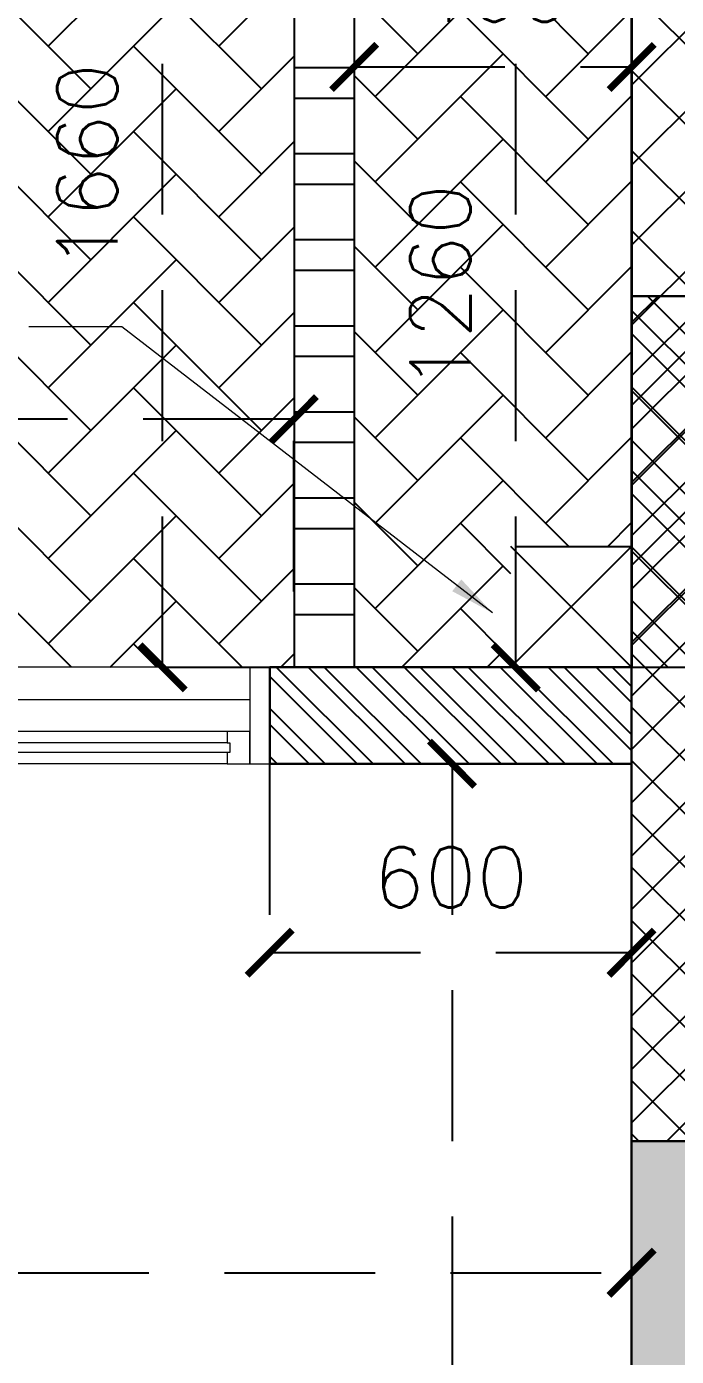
# Model space of a CAD drawing. Header units: millimetres. Extents: x 1180970 to 1231451, y -5737889 to -5695638.
# Drawn here: x 1224909 to 1225986, y -5711055 to -5708852 of the extents above; entities that cross this region are included whole.
import ezdxf

# ---------------------------------------------------------------- set-up
doc = ezdxf.new("R2010")
doc.units = ezdxf.units.MM
doc.header["$LTSCALE"] = 1000
doc.header["$MEASUREMENT"] = 0
for name, pattern in [('3BHK-A$1$AUDIT_D_120904163729-0', [0]), ('AUDIT_D_120904163729-0', [0]), ('T8(T9 IS SIMILAR) - GROUND FLOOR - DIMENSION & TEXTING$0$HIDDEN', [0.375, 0.25, -0.125]), ('T8(T9 IS SIMILAR) - GROUND FLOOR ELEVATION$0$AUDIT_D_120904163729-0', [0])]:
    doc.linetypes.add(name, pattern=pattern)
doc.layers.get('0').update_dxf_attribs({"linetype": 'AUDIT_D_120904163729-0'})
for name, color, linetype in [('3BHK-A$1$$1$CUT-OUT', 49, 'Continuous'), ('3BHK-A$1$A-DECK SUNK 125', 8, 'Continuous'), ('3BHK-A$1$A-Elev Feature-Chajja', 13, 'Continuous'), ('3BHK-A$1$A-HATCH -160', 251, '3BHK-A$1$AUDIT_D_120904163729-0'), ('3BHK-A$1$CUT-OUT', 49, 'Continuous'), ('T8(T9 IS SIMILAR) - GROUND FLOOR - DIMENSION & TEXTING$0$A-DIMENSIONS', 2, 'T8(T9 IS SIMILAR) - GROUND FLOOR - DIMENSION & TEXTING$0$HIDDEN'), ('T8(T9 IS SIMILAR) - GROUND FLOOR ELEVATION$0$A-WALL HATCH', 252, 'T8(T9 IS SIMILAR) - GROUND FLOOR ELEVATION$0$AUDIT_D_120904163729-0'), ('T8(T9 IS SIMILAR) - GROUND FLOOR ELEVATION$0$A-WALL-FEATURES', 6, 'T8(T9 IS SIMILAR) - GROUND FLOOR ELEVATION$0$AUDIT_D_120904163729-0')]:
    doc.layers.add(name, color=color, linetype=linetype)
for name, color, linetype, lineweight in [('3BHK-A$1$Window', 4, 'Continuous', 20), ('3BHK-A$2$A-WALL- 160', 6, 'Continuous', 30), ('T8(T9 IS SIMILAR) - GROUND FLOOR - DIMENSION & TEXTING$0$R0-18-10-2014-T1-1st Podium Floor Plan$0$Text', 2, 'Continuous', 0), ('T8(T9 IS SIMILAR) - GROUND FLOOR$0$D&W', 8, 'Continuous', 25)]:
    doc.layers.add(name, color=color, linetype=linetype, lineweight=lineweight)
doc.styles.add('T8(T9 IS SIMILAR) - GROUND FLOOR - DIMENSION & TEXTING$0$Romans 1', font='romans.shx', dxfattribs={"height": 100})
doc.styles.add('T8(T9 IS SIMILAR) - GROUND FLOOR - DIMENSION & TEXTING$0$Tahoma', font='tahoma.ttf')
doc.dimstyles.new('T8(T9 IS SIMILAR) - GROUND FLOOR - DIMENSION & TEXTING$0$ALPINE S', dxfattribs={"dimscale": 0, "dimtxt": 100, "dimasz": 75, "dimexe": 0, "dimexo": 0, "dimgap": 75, "dimtad": 1, "dimdec": 0, "dimzin": 0, "dimdsep": 46, "dimtxsty": 'T8(T9 IS SIMILAR) - GROUND FLOOR - DIMENSION & TEXTING$0$Romans 1', "dimblk": 'T8(T9 IS SIMILAR) - GROUND FLOOR - DIMENSION & TEXTING$0$_ArchTick', "dimcen": 0.09, "dimclrd": 256, "dimclre": 256, "dimclrt": 7, "dimadec": 0, "dimazin": 0, "dimtfac": 1, "dimtdec": 0, "dimtofl": 0, "dimtmove": 1, "dimatfit": 0, "dimldrblk": 'T8(T9 IS SIMILAR) - GROUND FLOOR - DIMENSION & TEXTING$0$_Open90', "dimfxl": 1, "dimtolj": 1, "dimtzin": 0, "dimarcsym": 0})
doc.dimstyles.new('T8(T9 IS SIMILAR) - GROUND FLOOR - DIMENSION & TEXTING$0$SAMATA STD', dxfattribs={"dimtxt": 100, "dimasz": 50, "dimexe": 50, "dimexo": 50, "dimgap": 10, "dimtad": 0, "dimdec": 0, "dimrnd": 5, "dimzin": 0, "dimdsep": 46, "dimtxsty": 'T8(T9 IS SIMILAR) - GROUND FLOOR - DIMENSION & TEXTING$0$Tahoma', "dimblk": 'T8(T9 IS SIMILAR) - GROUND FLOOR - DIMENSION & TEXTING$0$_Origin2', "dimcen": -50, "dimdle": 50, "dimclrd": 7, "dimclre": 7, "dimclrt": 7, "dimadec": 0, "dimazin": 0, "dimtfac": 1, "dimtdec": 0, "dimtmove": 1, "dimatfit": 3, "dimfxl": 150, "dimtfill": 1, "dimtolj": 1, "dimtzin": 0, "dimlwd": -1, "dimlwe": -1, "dimarcsym": 0})

# ---------------------------------------------------------------- blocks, each defined once
blk = doc.blocks.new('3BHK-A$1$2400')
at = {"layer": '3BHK-A$1$Window', "color": 1, "lineweight": 13}
for p, q in [((1151176.486151809, -5692111.929242792), (1148842.486151809, -5692111.929242792)), ((1149607.486151809, -5692111.929242792), (1148879.986151809, -5692111.929242792)), ((1149607.486151809, -5692165.255909459), (1148879.986151809, -5692165.255909459)), ((1150373.736151809, -5692165.255909459), (1149644.986151809, -5692165.255909459)), ((1150411.236151809, -5692165.255909459), (1151176.486151809, -5692165.25590946)), ((1149607.486151809, -5692218.582576125), (1148842.486151809, -5692218.582576125)), ((1150373.736151809, -5692218.582576125), (1149644.986151809, -5692218.582576125)), ((1151138.986151809, -5692218.582576125), (1150411.236151809, -5692218.582576125)), ((1150373.736151809, -5692271.929242792), (1148842.486151809, -5692271.929242792)), ((1151138.986151809, -5692271.929242792), (1150411.236151809, -5692271.929242792))]:
    blk.add_line(p, q, dxfattribs=at)
at = {"layer": '3BHK-A$1$Window', "color": 5, "lineweight": 13}
for p, q in [((1149607.486151809, -5692142.172576125), (1148879.986151809, -5692142.172576125)), ((1149607.486151809, -5692146.672576125), (1148879.986151809, -5692146.672576125)), ((1150373.736151809, -5692183.839242793), (1149644.986151809, -5692183.839242793)), ((1150373.736151809, -5692199.999242793), (1149644.986151809, -5692199.999242793)), ((1151138.986151809, -5692237.165909459), (1150411.236151809, -5692237.165909459)), ((1151138.986151809, -5692253.345909458), (1150411.236151809, -5692253.345909458))]:
    blk.add_line(p, q, dxfattribs=at)
at = {"layer": '3BHK-A$1$Window', "color": 4, "lineweight": 13}
for points in [[(1148842.486151809, -5692111.929242792), (1148809.486151809, -5692111.929242792), (1148809.486151809, -5692271.929242792), (1148842.486151809, -5692271.929242792)], [(1148879.986151809, -5692146.672576125), (1148879.986151809, -5692165.255909459), (1148842.486151809, -5692165.255909459), (1148842.486151809, -5692111.929242792), (1148879.986151809, -5692111.929242792), (1148879.986151809, -5692142.172576125), (1148875.486151809, -5692142.172576125), (1148875.486151809, -5692146.672576125)], [(1149607.486151809, -5692146.672576125), (1149607.486151809, -5692165.255909459), (1149644.986151809, -5692165.255909459), (1149644.986151809, -5692111.929242792), (1149607.486151809, -5692111.929242792), (1149607.486151809, -5692142.172576125), (1149611.986151809, -5692142.172576125), (1149611.986151809, -5692146.672576125)], [(1151209.486151809, -5692111.929242792), (1151176.486151809, -5692111.929242792), (1151176.486151809, -5692271.929242792), (1151209.486151809, -5692271.929242792)], [(1149644.986151809, -5692199.999242793), (1149644.986151809, -5692218.582576125), (1149607.486151809, -5692218.582576125), (1149607.486151809, -5692165.255909459), (1149644.986151809, -5692165.255909459), (1149644.986151809, -5692183.839242793), (1149640.486151809, -5692183.839242793), (1149640.486151809, -5692199.999242793)], [(1150373.736151809, -5692199.999242793), (1150373.736151809, -5692218.582576125), (1150411.236151809, -5692218.582576125), (1150411.236151809, -5692165.255909459), (1150373.736151809, -5692165.255909459), (1150373.736151809, -5692183.839242793), (1150378.236151809, -5692183.839242793), (1150378.236151809, -5692199.999242793)], [(1150411.236151809, -5692253.345909458), (1150411.236151809, -5692271.929242792), (1150373.736151809, -5692271.929242792), (1150373.736151809, -5692218.582576125), (1150411.236151809, -5692218.582576125), (1150411.236151809, -5692237.165909459), (1150406.736151809, -5692237.165909459), (1150406.736151809, -5692253.345909458)], [(1151138.986151809, -5692253.345909458), (1151138.986151809, -5692271.929242792), (1151176.486151809, -5692271.929242792), (1151176.486151809, -5692218.582576125), (1151138.986151809, -5692218.582576125), (1151138.986151809, -5692237.165909459), (1151143.486151809, -5692237.165909459), (1151143.486151809, -5692253.345909458)]]:
    blk.add_lwpolyline(points, close=True, dxfattribs=at)
blk = doc.blocks.new('3BHK-A')
at = {"layer": '3BHK-A$1$A-DECK SUNK 125'}
h = blk.add_hatch(dxfattribs=at)
h.set_pattern_fill('AR-HBONE', color=256, scale=25)
h.set_pattern_definition([(45, (25997.86304362305, -10382.14185067545), (1.11e-14, 141.4213562373095), [300, -99.99999999999999]), (135, (26068.57372174784, -10311.43117255065), (1.11e-14, 141.4213562373095), [299.9999999999992, -99.99999999999979])])
h.paths.add_polyline_path([(1187192.369333661, -5708413.662032905), (1189472.369333676, -5708413.567358136), (1189472.369333676, -5708713.97092125), (1190032.369333676, -5708713.96594174), (1190032.369333676, -5709913.475095041), (1187192.336097637, -5709913.538308573)])
h = blk.add_hatch(dxfattribs=at)
h.set_pattern_fill('AR-HBONE', color=256, scale=25)
h.set_pattern_definition([(45, (1.3038516e-08, 0), (1.11e-14, 141.4213562373095), [300, -99.99999999999999]), (135, (70.71067813783884, 70.71067812480031), (1.11e-14, 141.4213562373095), [299.9999999999992, -99.99999999999979])])
edge = h.paths.add_edge_path(flags=17)
edge.add_arc((1186782.703050737, -5709763.662032905), 13.01244681316444, 0, 360)
h.paths.add_polyline_path([(1187092.721672092, -5709913.662032906), (1186832.739604953, -5709913.662032906), (1186832.739604953, -5709713.661895594), (1186632.721327845, -5709713.661895594), (1186632.703050737, -5708653.662032937), (1187092.703394985, -5708653.662032937)])
at = {"layer": '3BHK-A$1$A-HATCH -160', "linetype": 'ByBlock'}
h = blk.add_hatch(dxfattribs=at)
h.set_pattern_fill('ZIGZAG', color=256, scale=250)
h.set_pattern_definition([(9.199999999999998e-15, (1.3038516e-08, 0), (31.25, 31.25), [31.25, -31.25]), (90, (31.25000001303852, 0), (-31.25, 31.25), [31.25, -31.25])])
h.paths.add_polyline_path([(1185182.784720457, -5714749.522536783), (1186532.739604952, -5714749.522536783), (1186532.739604952, -5714149.53015602), (1186632.739604952, -5714149.53015602), (1186632.739604954, -5714749.522536783), (1188712.739604953, -5714749.522536782), (1188712.737810912, -5714049.530156025), (1189032.455970523, -5714049.530156025), (1189032.456343461, -5714149.529336602), (1188812.739604953, -5714149.530156019), (1188812.739604953, -5715449.514917541), (1189032.455970523, -5715449.514098127), (1189032.455970526, -5715549.514098127), (1188712.739604953, -5715549.514917541), (1188712.739604953, -5714849.522536782), (1186632.739604952, -5714849.522536783), (1186632.739604952, -5715664.52257501), (1186532.739604952, -5715664.52257501), (1186532.739604952, -5714849.522536783), (1185182.784793119, -5714849.522536782)])
h.paths.add_polyline_path([(1185182.784720457, -5713249.522536782), (1185782.739604952, -5713249.522536782), (1185782.739604952, -5713149.522536782), (1185182.784720457, -5713149.522536782)])
h.paths.add_polyline_path([(1186532.739604952, -5710699.522536782), (1186632.739604952, -5710699.522536782), (1186632.739604952, -5713249.522536782), (1186532.739604952, -5713249.522536782)])
h.paths.add_polyline_path([(1186532.739604953, -5717399.522536783), (1186632.739604952, -5717399.522536783), (1186632.739604952, -5716414.522575011), (1186532.739604953, -5716414.522575011)])
h.paths.add_polyline_path([(1194902.150947614, -5715375.036354458), (1194082.260591126, -5715375.036354458), (1194082.260591126, -5715475.036354458), (1194902.150947614, -5715475.036354458)])
h.paths.add_polyline_path([(1195782.150947614, -5715375.036354458), (1196682.238411872, -5715375.036354458), (1196682.238411872, -5715475.036354458), (1195782.150947614, -5715475.036354458)])
h.paths.add_polyline_path([(1194132.526145509, -5714149.863253382), (1196532.369635714, -5714149.863253382), (1196532.369635714, -5714049.863253382), (1194132.526145509, -5714049.863253382)])
h.paths.add_polyline_path([(1197432.369635714, -5711800.181709208), (1197532.369635713, -5711800.181709208), (1197532.369635713, -5714149.863253382), (1197432.369635714, -5714149.863253382)])
h.paths.add_polyline_path([(1198282.369635714, -5714149.863253382), (1198958.700144985, -5714149.863253387), (1198958.700144985, -5714049.864075284), (1198282.369635714, -5714049.86407528)])
h.paths.add_polyline_path([(1196871.920479781, -5720208.620572756), (1196082.231456206, -5720209.680859622), (1196082.33626486, -5720109.672830017), (1196082.234802242, -5720109.680760174), (1196182.231456206, -5720109.680761719), (1196871.920479781, -5720108.620474853)])
h.paths.add_polyline_path([(1193397.244164141, -5709939.875150396), (1193882.260591126, -5709939.579262342), (1193882.260591126, -5710040.054321714), (1193397.32087479, -5710040.054321714)])
h.paths.add_polyline_path([(1186632.700148101, -5708554.689457875), (1187192.339545021, -5708554.767533189), (1187192.339545021, -5708654.722368721), (1186632.703050737, -5708654.722368753)])
h.paths.add_polyline_path([(1194182.260592735, -5715723.976018642), (1194082.260591126, -5715723.976018642), (1194082.260591126, -5715473.976018642), (1194182.260592735, -5715473.976018642)])
h = blk.add_hatch(dxfattribs=at)
h.set_pattern_fill('ANSI37', color=256, scale=500)
h.set_pattern_definition([(45, (-0.6522651473060251, 1286.837772074155), (-44.19417382415921, 44.19417382415922), []), (135, (-0.6522651473060251, 1286.837772074155), (-44.19417382415922, -44.19417382415921), [])])
h.paths.add_polyline_path([(1186432.802615945, -5709298.647888212), (1186632.700147278, -5709298.635063596), (1186632.739604954, -5710698.462200964), (1186432.871085017, -5710698.472186114)])
h = blk.add_hatch(dxfattribs=at)
h.set_pattern_fill('ANSI32', color=256, scale=150)
h.set_pattern_definition([(45, (-0.6522651473060251, 1285.594474900514), (-39.77475644174329, 39.7747564417433), []), (45, (25.8642391031608, 1285.594474900514), (-39.77475644174329, 39.7747564417433), [])])
h.paths.add_polyline_path([(1186632.739604952, -5710074.905330078), (1187232.739784579, -5710074.905330078), (1187232.739784579, -5709914.905330078), (1186632.739604952, -5709914.905330079)])
at = {"layer": '3BHK-A$1$$1$CUT-OUT', "elevation": -0.0243255186329129}
blk.add_lwpolyline([(1187192.339545021, -5708653.662032904), (1187192.341122006, -5709913.662032906), (1187092.326876791, -5709913.646819092), (1187092.355369816, -5708653.671448087)], close=True, dxfattribs=at)
blk.add_lwpolyline([(1187092.32687729, -5709913.662032906), (1187092.355369317, -5708653.692461324)], dxfattribs=at)
at = {"layer": '3BHK-A$1$A-Elev Feature-Chajja', "color": 4, "elevation": -0.0243255186329129}
for points in [[(1187192.341680172, -5708970.662884828), (1187092.341680172, -5708970.662884828), (1187092.338654758, -5708920.663854981), (1187192.338654758, -5708920.663854981)], [(1187192.341680172, -5709113.23464855), (1187092.341680172, -5709113.23464855), (1187092.338654758, -5709063.235618704), (1187192.338654758, -5709063.235618704)], [(1187192.341680172, -5709255.806412272), (1187092.341680172, -5709255.806412272), (1187092.338654758, -5709205.807382426), (1187192.338654758, -5709205.807382426)], [(1187192.341680172, -5709398.378175993), (1187092.341680172, -5709398.378175993), (1187092.338654758, -5709348.379146148), (1187192.338654758, -5709348.379146148)], [(1187192.341680172, -5709540.949939717), (1187092.341680172, -5709540.949939717), (1187092.338654758, -5709490.95090987), (1187192.338654758, -5709490.95090987)], [(1187192.341680172, -5709683.521703438), (1187092.341680172, -5709683.521703438), (1187092.338654758, -5709633.522673593), (1187192.338654758, -5709633.522673593)], [(1187192.341680172, -5709826.093467161), (1187092.341680172, -5709826.093467161), (1187092.338654758, -5709776.094437315), (1187192.338654758, -5709776.094437315)]]:
    blk.add_lwpolyline(points, close=True, dxfattribs=at)
at = {"layer": '3BHK-A$1$CUT-OUT'}
blk.add_lwpolyline([(1187092.721672092, -5709913.662032906), (1186824.741274885, -5709913.662032906), (1186824.741274886, -5709713.661895594), (1186632.721327845, -5709713.661895594), (1186632.703050737, -5708653.662032937), (1187092.703394985, -5708653.662032937)], close=True, dxfattribs=at)
at = {"layer": '3BHK-A$1$CUT-OUT', "linetype": 'ByBlock', "elevation": 0.6472449503244624}
blk.add_lwpolyline([(1186632.739604952, -5709913.661895593), (1186832.739604953, -5709713.661895594)], dxfattribs=at)
at = {"layer": '3BHK-A$1$CUT-OUT', "linetype": 'ByBlock'}
blk.add_lwpolyline([(1186632.739604952, -5709713.661895594), (1186832.739604953, -5709913.662032906)], dxfattribs=at)
at = {"layer": '3BHK-A$2$A-WALL- 160', "linetype": 'ByBlock'}
for p, q in [((1186632.739604952, -5709298.645824048), (1186432.72779302, -5709298.647888734)), ((1186632.739604952, -5710698.462200964), (1186632.739604952, -5709298.645824048)), ((1187232.739784579, -5709914.134719578, -0.0243255186329129), (1187232.739784579, -5710073.662032905, -0.0243255186329129)), ((1187232.739784579, -5710073.662032905, -0.0243255186329129), (1186632.739604952, -5710073.662032905, -0.0243255186329129)), ((1186632.739604952, -5710698.462200964, -0.0243255186329129), (1186132.762198987, -5710698.462200964, -0.0243255186329129)), ((1186632.739604952, -5713248.462200965, -0.0243255186329129), (1186632.739604952, -5710698.462200964, -0.0243255186329129))]:
    blk.add_line(p, q, dxfattribs=at)
at = {"layer": '3BHK-A$2$A-WALL- 160', "linetype": 'ByBlock', "elevation": -0.0243255186329129}
blk.add_lwpolyline([(1187232.739784579, -5709913.662032906), (1186632.767249953, -5709913.662032906)], dxfattribs=at)
at = {"layer": '3BHK-A$2$A-WALL- 160', "linetype": 'ByBlock', "xscale": -1}
blk.add_blockref('3BHK-A$1$2400', (2338442.22593639, -17801.7327901274, -0.0243255186329129), dxfattribs=at)
blk = doc.blocks.new('T8(T9 IS SIMILAR) - GROUND FLOOR ELEVATION')
at = {"layer": 'T8(T9 IS SIMILAR) - GROUND FLOOR ELEVATION$0$A-WALL HATCH', "linetype": 'ByBlock'}
h = blk.add_hatch(dxfattribs=at)
h.set_pattern_fill('ANSI37', color=256, scale=750)
h.set_pattern_definition([(45, (-0.0990625126287341, -0.2132373675704002), (-66.29126073623883, 66.29126073623884), []), (135, (-0.0990625126287341, -0.2132373675704002), (-66.29126073623884, -66.29126073623883), [])])
h.paths.add_polyline_path([(1186632.270271153, -5709913.926917015), (1186432.270271163, -5709913.926917015), (1186432.270271158, -5708154.182094662), (1186632.270271148, -5708154.182094662)])
h.paths.add_polyline_path([(1190032.270271164, -5708154.020326458), (1190232.640542441, -5708154.020326458), (1190232.640542441, -5709913.688332424), (1190032.270271164, -5709913.688332424)])
h.paths.add_polyline_path([(1202792.264499908, -5700405.793153533), (1202592.264499908, -5700405.793153533), (1202592.264499908, -5701090.314303479), (1202792.264499908, -5701090.314303479)])
h.paths.add_polyline_path([(1209952.165437395, -5700405.793153533), (1209752.165437395, -5700405.793153533), (1209752.165437395, -5701092.027540846), (1209952.165437395, -5701092.027540846)])
h.paths.add_polyline_path([(1222512.060603627, -5708154.020326458), (1222311.69033235, -5708154.020326458), (1222311.69033235, -5709913.688332424), (1222512.060603627, -5709913.688332424)])
h.paths.add_polyline_path([(1225912.060603638, -5709913.926917015), (1226112.060603628, -5709913.926917015), (1226112.060603633, -5708154.182094662), (1225912.060603643, -5708154.182094662)])
h.paths.add_polyline_path([(1209852.264499908, -5729369.145750323), (1210052.287222716, -5729369.145750323), (1210052.287222716, -5728684.240902754), (1209852.264499908, -5728684.240902754)])
h.paths.add_polyline_path([(1202692.066374883, -5729369.145750323), (1202492.043652075, -5729369.145750323), (1202492.043652075, -5728684.240902754), (1202692.066374883, -5728684.240902754)])
at = {"layer": 'T8(T9 IS SIMILAR) - GROUND FLOOR ELEVATION$0$A-WALL-FEATURES', "linetype": 'ByBlock'}
blk.add_lwpolyline([(1225912.15966615, -5709913.713679647), (1226112.159666141, -5709913.713679647), (1226112.159666146, -5708153.968857295), (1225912.159666155, -5708153.968857295)], close=True, dxfattribs=at)
blk = doc.blocks.new('T8(T9 IS SIMILAR) - GROUND FLOOR')
at = {"layer": 'T8(T9 IS SIMILAR) - GROUND FLOOR$0$D&W', "linetype": 'ByBlock', "xscale": -1}
blk.add_blockref('3BHK-A', (2412544.642721694, 0), dxfattribs=at)
at = {"layer": 'T8(T9 IS SIMILAR) - GROUND FLOOR$0$D&W', "linetype": 'ByBlock'}
blk.add_blockref('T8(T9 IS SIMILAR) - GROUND FLOOR ELEVATION', (0, 0), dxfattribs=at)
blk = doc.blocks.new('T8(T9 IS SIMILAR) - GROUND FLOOR - DIMENSION & TEXTING$0$_ArchTick')
at = {"color": 0, "linetype": 'ByBlock', "const_width": 0.15}
blk.add_lwpolyline([(-0.5, -0.5), (0.5, 0.5)], dxfattribs=at)
blk = doc.blocks.new('*D615')
at = {"layer": 'T8(T9 IS SIMILAR) - GROUND FLOOR - DIMENSION & TEXTING$0$A-DIMENSIONS', "linetype": 'T8(T9 IS SIMILAR) - GROUND FLOOR - DIMENSION & TEXTING$0$HIDDEN', "lineweight": -2, "transparency": 16777216}
for p, q in [((1222511.901239021, -5709788.297996253), (1222511.901239021, -5709502.895998075)), ((1225351.958149136, -5709788.297996253), (1225351.958149136, -5709502.895998075))]:
    blk.add_line(p, q, dxfattribs=at)
at = {"layer": 'T8(T9 IS SIMILAR) - GROUND FLOOR - DIMENSION & TEXTING$0$A-DIMENSIONS', "lineweight": -2, "transparency": 16777216}
blk.add_line((1225351.958149136, -5709502.895998075), (1222511.901239021, -5709502.895998075), dxfattribs=at)
at = {"layer": 'T8(T9 IS SIMILAR) - GROUND FLOOR - DIMENSION & TEXTING$0$A-DIMENSIONS', "linetype": 'ByBlock', "lineweight": -2, "transparency": 16777216, "xscale": 75, "yscale": 75, "zscale": 75, "rotation": 180}
blk.add_blockref('T8(T9 IS SIMILAR) - GROUND FLOOR - DIMENSION & TEXTING$0$_ArchTick', (1222511.901239021, -5709502.895998075), dxfattribs=at)
at = {"layer": 'T8(T9 IS SIMILAR) - GROUND FLOOR - DIMENSION & TEXTING$0$A-DIMENSIONS', "linetype": 'ByBlock', "lineweight": -2, "transparency": 16777216, "xscale": 75, "yscale": 75, "zscale": 75}
blk.add_blockref('T8(T9 IS SIMILAR) - GROUND FLOOR - DIMENSION & TEXTING$0$_ArchTick', (1225351.958149136, -5709502.895998075), dxfattribs=at)
at = {"layer": 'T8(T9 IS SIMILAR) - GROUND FLOOR - DIMENSION & TEXTING$0$A-DIMENSIONS', "color": 7, "linetype": 'ByBlock', "transparency": 16777216, "insert": (1223931.929694079, -5709377.895998077), "char_height": 100, "attachment_point": 5, "style": 'T8(T9 IS SIMILAR) - GROUND FLOOR - DIMENSION & TEXTING$0$Romans 1'}
blk.add_mtext('\\A1;2840', dxfattribs=at)
blk = doc.blocks.new('T8(T9 IS SIMILAR) - GROUND FLOOR - DIMENSION & TEXTING$0$_Open90')
at = {"color": 0, "linetype": 'ByBlock', "lineweight": -2}
for p, q in [((-0.5, 0.5), (0, 0)), ((0, 0), (-1, 0)), ((0, 0), (-0.5, -0.5))]:
    blk.add_line(p, q, dxfattribs=at)
blk = doc.blocks.new('*D616')
at = {"layer": 'T8(T9 IS SIMILAR) - GROUND FLOOR - DIMENSION & TEXTING$0$A-DIMENSIONS', "linetype": 'T8(T9 IS SIMILAR) - GROUND FLOOR - DIMENSION & TEXTING$0$HIDDEN', "lineweight": -2, "transparency": 16777216}
for p, q in [((1225318.998065524, -5708253.396239097), (1225134.450562087, -5708253.396239097)), ((1225318.998065524, -5709913.861817476), (1225134.450562087, -5709913.861817476))]:
    blk.add_line(p, q, dxfattribs=at)
at = {"layer": 'T8(T9 IS SIMILAR) - GROUND FLOOR - DIMENSION & TEXTING$0$A-DIMENSIONS', "lineweight": -2, "transparency": 16777216}
blk.add_line((1225134.450562087, -5709913.861817476), (1225134.450562087, -5708253.396239097), dxfattribs=at)
at = {"layer": 'T8(T9 IS SIMILAR) - GROUND FLOOR - DIMENSION & TEXTING$0$A-DIMENSIONS', "linetype": 'ByBlock', "lineweight": -2, "transparency": 16777216, "xscale": 75, "yscale": 75, "zscale": 75}
for p, rotation in [((1225134.450562087, -5708253.396239097), 90), ((1225134.450562087, -5709913.861817476), 270)]:
    blk.add_blockref('T8(T9 IS SIMILAR) - GROUND FLOOR - DIMENSION & TEXTING$0$_ArchTick', p, dxfattribs=dict(at, rotation=rotation))
at = {"layer": 'T8(T9 IS SIMILAR) - GROUND FLOOR - DIMENSION & TEXTING$0$A-DIMENSIONS', "color": 7, "linetype": 'ByBlock', "transparency": 16777216, "insert": (1225009.450562088, -5709083.629028286), "char_height": 100, "attachment_point": 5, "rotation": 90, "style": 'T8(T9 IS SIMILAR) - GROUND FLOOR - DIMENSION & TEXTING$0$Romans 1'}
blk.add_mtext('\\A1;1660', dxfattribs=at)
blk = doc.blocks.new('*D617')
at = {"layer": 'T8(T9 IS SIMILAR) - GROUND FLOOR - DIMENSION & TEXTING$0$A-DIMENSIONS', "linetype": 'T8(T9 IS SIMILAR) - GROUND FLOOR - DIMENSION & TEXTING$0$HIDDEN', "lineweight": -2, "transparency": 16777216}
for p, q in [((1225451.973999444, -5708713.826088483), (1225451.973999444, -5708919.21094043)), ((1225911.973999304, -5708713.826088483), (1225911.973999304, -5708919.21094043))]:
    blk.add_line(p, q, dxfattribs=at)
at = {"layer": 'T8(T9 IS SIMILAR) - GROUND FLOOR - DIMENSION & TEXTING$0$A-DIMENSIONS', "lineweight": -2, "transparency": 16777216}
blk.add_line((1225451.973999444, -5708919.21094043), (1225911.973999304, -5708919.21094043), dxfattribs=at)
at = {"layer": 'T8(T9 IS SIMILAR) - GROUND FLOOR - DIMENSION & TEXTING$0$A-DIMENSIONS', "linetype": 'ByBlock', "lineweight": -2, "transparency": 16777216, "xscale": 75, "yscale": 75, "zscale": 75, "rotation": 180}
blk.add_blockref('T8(T9 IS SIMILAR) - GROUND FLOOR - DIMENSION & TEXTING$0$_ArchTick', (1225451.973999444, -5708919.21094043), dxfattribs=at)
at = {"layer": 'T8(T9 IS SIMILAR) - GROUND FLOOR - DIMENSION & TEXTING$0$A-DIMENSIONS', "linetype": 'ByBlock', "lineweight": -2, "transparency": 16777216, "xscale": 75, "yscale": 75, "zscale": 75}
blk.add_blockref('T8(T9 IS SIMILAR) - GROUND FLOOR - DIMENSION & TEXTING$0$_ArchTick', (1225911.973999304, -5708919.21094043), dxfattribs=at)
at = {"layer": 'T8(T9 IS SIMILAR) - GROUND FLOOR - DIMENSION & TEXTING$0$A-DIMENSIONS', "color": 7, "linetype": 'ByBlock', "transparency": 16777216, "insert": (1225681.973999374, -5708794.210940429), "char_height": 100, "attachment_point": 5, "style": 'T8(T9 IS SIMILAR) - GROUND FLOOR - DIMENSION & TEXTING$0$Romans 1'}
blk.add_mtext('\\A1;460', dxfattribs=at)
blk = doc.blocks.new('*D618')
at = {"layer": 'T8(T9 IS SIMILAR) - GROUND FLOOR - DIMENSION & TEXTING$0$A-DIMENSIONS', "linetype": 'T8(T9 IS SIMILAR) - GROUND FLOOR - DIMENSION & TEXTING$0$HIDDEN', "lineweight": -2, "transparency": 16777216}
for p, q in [((1225735.060462948, -5708653.93796251), (1225719.853945116, -5708653.93796251)), ((1225735.065340024, -5709913.861845975), (1225719.853945116, -5709913.861845975))]:
    blk.add_line(p, q, dxfattribs=at)
at = {"layer": 'T8(T9 IS SIMILAR) - GROUND FLOOR - DIMENSION & TEXTING$0$A-DIMENSIONS', "lineweight": -2, "transparency": 16777216}
blk.add_line((1225719.853945116, -5709913.861845975), (1225719.853945116, -5708653.93796251), dxfattribs=at)
at = {"layer": 'T8(T9 IS SIMILAR) - GROUND FLOOR - DIMENSION & TEXTING$0$A-DIMENSIONS', "linetype": 'ByBlock', "lineweight": -2, "transparency": 16777216, "xscale": 75, "yscale": 75, "zscale": 75}
for p, rotation in [((1225719.853945116, -5708653.93796251), 90), ((1225719.853945116, -5709913.861845975), 270)]:
    blk.add_blockref('T8(T9 IS SIMILAR) - GROUND FLOOR - DIMENSION & TEXTING$0$_ArchTick', p, dxfattribs=dict(at, rotation=rotation))
at = {"layer": 'T8(T9 IS SIMILAR) - GROUND FLOOR - DIMENSION & TEXTING$0$A-DIMENSIONS', "color": 7, "linetype": 'ByBlock', "transparency": 16777216, "insert": (1225594.853945116, -5709283.899904244), "char_height": 100, "attachment_point": 5, "rotation": 90, "style": 'T8(T9 IS SIMILAR) - GROUND FLOOR - DIMENSION & TEXTING$0$Romans 1'}
blk.add_mtext('\\A1;1260', dxfattribs=at)
blk = doc.blocks.new('*D620')
at = {"layer": 'T8(T9 IS SIMILAR) - GROUND FLOOR - DIMENSION & TEXTING$0$A-DIMENSIONS', "linetype": 'T8(T9 IS SIMILAR) - GROUND FLOOR - DIMENSION & TEXTING$0$HIDDEN', "lineweight": -2, "transparency": 16777216}
for p, q in [((1222611.776236104, -5710567.0421249), (1222611.776236104, -5710916.62774616)), ((1225911.855615047, -5710567.0421249), (1225911.855615047, -5710916.62774616))]:
    blk.add_line(p, q, dxfattribs=at)
at = {"layer": 'T8(T9 IS SIMILAR) - GROUND FLOOR - DIMENSION & TEXTING$0$A-DIMENSIONS', "lineweight": -2, "transparency": 16777216}
blk.add_line((1222611.776236104, -5710916.62774616), (1225911.855615047, -5710916.62774616), dxfattribs=at)
at = {"layer": 'T8(T9 IS SIMILAR) - GROUND FLOOR - DIMENSION & TEXTING$0$A-DIMENSIONS', "linetype": 'ByBlock', "lineweight": -2, "transparency": 16777216, "xscale": 75, "yscale": 75, "zscale": 75, "rotation": 180}
blk.add_blockref('T8(T9 IS SIMILAR) - GROUND FLOOR - DIMENSION & TEXTING$0$_ArchTick', (1222611.776236104, -5710916.62774616), dxfattribs=at)
at = {"layer": 'T8(T9 IS SIMILAR) - GROUND FLOOR - DIMENSION & TEXTING$0$A-DIMENSIONS', "linetype": 'ByBlock', "lineweight": -2, "transparency": 16777216, "xscale": 75, "yscale": 75, "zscale": 75}
blk.add_blockref('T8(T9 IS SIMILAR) - GROUND FLOOR - DIMENSION & TEXTING$0$_ArchTick', (1225911.855615047, -5710916.62774616), dxfattribs=at)
at = {"layer": 'T8(T9 IS SIMILAR) - GROUND FLOOR - DIMENSION & TEXTING$0$A-DIMENSIONS', "color": 7, "linetype": 'ByBlock', "transparency": 16777216, "insert": (1224261.815925576, -5710791.627746163), "char_height": 100, "attachment_point": 5, "style": 'T8(T9 IS SIMILAR) - GROUND FLOOR - DIMENSION & TEXTING$0$Romans 1'}
blk.add_mtext('\\A1;3300', dxfattribs=at)
blk = doc.blocks.new('*D631')
at = {"layer": 'T8(T9 IS SIMILAR) - GROUND FLOOR - DIMENSION & TEXTING$0$A-DIMENSIONS', "linetype": 'T8(T9 IS SIMILAR) - GROUND FLOOR - DIMENSION & TEXTING$0$HIDDEN', "lineweight": -2, "transparency": 16777216}
for p, q in [((1225311.855435422, -5710073.662032917), (1225311.855435422, -5710386.427943102)), ((1225911.855615047, -5710073.861864857), (1225911.855615047, -5710386.427943102))]:
    blk.add_line(p, q, dxfattribs=at)
at = {"layer": 'T8(T9 IS SIMILAR) - GROUND FLOOR - DIMENSION & TEXTING$0$A-DIMENSIONS', "lineweight": -2, "transparency": 16777216}
blk.add_line((1225311.855435422, -5710386.427943102), (1225911.855615047, -5710386.427943102), dxfattribs=at)
at = {"layer": 'T8(T9 IS SIMILAR) - GROUND FLOOR - DIMENSION & TEXTING$0$A-DIMENSIONS', "linetype": 'ByBlock', "lineweight": -2, "transparency": 16777216, "xscale": 75, "yscale": 75, "zscale": 75, "rotation": 180}
blk.add_blockref('T8(T9 IS SIMILAR) - GROUND FLOOR - DIMENSION & TEXTING$0$_ArchTick', (1225311.855435422, -5710386.427943102), dxfattribs=at)
at = {"layer": 'T8(T9 IS SIMILAR) - GROUND FLOOR - DIMENSION & TEXTING$0$A-DIMENSIONS', "linetype": 'ByBlock', "lineweight": -2, "transparency": 16777216, "xscale": 75, "yscale": 75, "zscale": 75}
blk.add_blockref('T8(T9 IS SIMILAR) - GROUND FLOOR - DIMENSION & TEXTING$0$_ArchTick', (1225911.855615047, -5710386.427943102), dxfattribs=at)
at = {"layer": 'T8(T9 IS SIMILAR) - GROUND FLOOR - DIMENSION & TEXTING$0$A-DIMENSIONS', "color": 7, "linetype": 'ByBlock', "transparency": 16777216, "insert": (1225611.855525235, -5710261.427943102), "char_height": 100, "attachment_point": 5, "style": 'T8(T9 IS SIMILAR) - GROUND FLOOR - DIMENSION & TEXTING$0$Romans 1'}
blk.add_mtext('\\A1;600', dxfattribs=at)
blk = doc.blocks.new('*D579')
at = {"layer": 'T8(T9 IS SIMILAR) - GROUND FLOOR - DIMENSION & TEXTING$0$A-DIMENSIONS', "linetype": 'T8(T9 IS SIMILAR) - GROUND FLOOR - DIMENSION & TEXTING$0$HIDDEN', "lineweight": -2, "transparency": 16777216}
for p, q in [((1225447.460893973, -5710073.66203292), (1225614.296779779, -5710073.66203292)), ((1225447.460893969, -5714748.462200978), (1225614.296779779, -5714748.462200978))]:
    blk.add_line(p, q, dxfattribs=at)
at = {"layer": 'T8(T9 IS SIMILAR) - GROUND FLOOR - DIMENSION & TEXTING$0$A-DIMENSIONS', "lineweight": -2, "transparency": 16777216}
blk.add_line((1225614.296779779, -5710073.66203292), (1225614.296779779, -5714748.462200978), dxfattribs=at)
at = {"layer": 'T8(T9 IS SIMILAR) - GROUND FLOOR - DIMENSION & TEXTING$0$A-DIMENSIONS', "linetype": 'ByBlock', "lineweight": -2, "transparency": 16777216, "xscale": 75, "yscale": 75, "zscale": 75}
for p, rotation in [((1225614.296779779, -5710073.66203292), 90), ((1225614.296779779, -5714748.462200978), 270)]:
    blk.add_blockref('T8(T9 IS SIMILAR) - GROUND FLOOR - DIMENSION & TEXTING$0$_ArchTick', p, dxfattribs=dict(at, rotation=rotation))
at = {"layer": 'T8(T9 IS SIMILAR) - GROUND FLOOR - DIMENSION & TEXTING$0$A-DIMENSIONS', "color": 7, "linetype": 'ByBlock', "transparency": 16777216, "insert": (1225489.29677978, -5712411.062116949), "char_height": 100, "attachment_point": 5, "rotation": 90, "style": 'T8(T9 IS SIMILAR) - GROUND FLOOR - DIMENSION & TEXTING$0$Romans 1'}
blk.add_mtext('\\A1;4675', dxfattribs=at)
blk = doc.blocks.new('T8(T9 IS SIMILAR) - GROUND FLOOR - DIMENSION & TEXTING$0$_Origin2')
at = {"color": 0, "linetype": 'ByBlock', "lineweight": -2}
blk.add_line((-0.5, 0), (-1, 0), dxfattribs=at)
for radius in [0.5, 0.25]:
    blk.add_circle((0, 0), radius, dxfattribs=at)
blk = doc.blocks.new('T8(T9 IS SIMILAR) - GROUND FLOOR - DIMENSION & TEXTING')
at = {"layer": 'T8(T9 IS SIMILAR) - GROUND FLOOR - DIMENSION & TEXTING$0$A-DIMENSIONS', "linetype": 'ByBlock'}
for base, p1, p2, picture, middle in [((1225134.450562087, -5708253.396239097, 0.4895635743113104), (1225318.998065524, -5709913.861817476, 0.4895635743113104), (1225318.998065524, -5708253.396239097, -0.0243255186329129), '*D616', (1225009.450562088, -5709083.629028286, 0.4895635743113104)), ((1225719.853945116, -5708653.93796251, 0.4895635743113104), (1225735.065340024, -5709913.861845975, 0.4895635743113104), (1225735.060462948, -5708653.93796251), '*D618', (1225594.853945116, -5709283.899904244, 0.4895635743113104)), ((1225614.296779779, -5714748.462200978, 0.4895635743109779), (1225447.460893973, -5710073.66203292, 0.9791271486222882), (1225447.460893969, -5714748.462200978, 0.9791271486222882), '*D579', (1225489.29677978, -5712411.062116949, 0.4895635743109779))]:
    dim = blk.add_linear_dim(base=base, p1=p1, p2=p2, angle=90, dimstyle='T8(T9 IS SIMILAR) - GROUND FLOOR - DIMENSION & TEXTING$0$ALPINE S', override={"dimscale": 1, "dimfxl": 5, "dimarcsym": 1}, dxfattribs=at)
    dim.commit()
    dim.dimension.update_dxf_attribs({"geometry": picture, "text_midpoint": middle})
for base, p1, p2, picture, middle in [((1225911.973999304, -5708919.21094043, 0.4895635743113104), (1225451.973999444, -5708713.826088483, 0.4895635743113104), (1225911.973999304, -5708713.826088483, 0.4895635743113104), '*D617', (1225681.973999374, -5708794.210940429, 0.4895635743113104)), ((1222511.901239021, -5709502.895998075, 0.4895635743113104), (1225351.958149136, -5709788.297996253, 0.4895635743113104), (1222511.901239021, -5709788.297996253, 0.4895635743113104), '*D615', (1223931.929694079, -5709377.895998077, 0.4895635743113104)), ((1225911.855615047, -5710386.427943102, 0.4895635743113104), (1225311.855435422, -5710073.662032917, 0.4895635743113104), (1225911.855615047, -5710073.861864857, 0.4895635743113104), '*D631', (1225611.855525235, -5710261.427943102, 0.4895635743113104)), ((1225911.855615047, -5710916.62774616, 0.4895635743113104), (1222611.776236104, -5710567.0421249, -0.0243255186329129), (1225911.855615047, -5710567.0421249, 0.4895635743113104), '*D620', (1224261.815925576, -5710791.627746163, 0.4895635743113104))]:
    dim = blk.add_linear_dim(base=base, p1=p1, p2=p2, dimstyle='T8(T9 IS SIMILAR) - GROUND FLOOR - DIMENSION & TEXTING$0$ALPINE S', override={"dimscale": 1, "dimfxl": 5, "dimarcsym": 1}, dxfattribs=at)
    dim.commit()
    dim.dimension.update_dxf_attribs({"geometry": picture, "text_midpoint": middle})
at = {"layer": 'T8(T9 IS SIMILAR) - GROUND FLOOR - DIMENSION & TEXTING$0$R0-18-10-2014-T1-1st Podium Floor Plan$0$Text'}
blk.add_leader([(1225681.507889234, -5709823.720051362, -0.4895635743113104), (1225066.859146918, -5709349.726136114, -0.4895635743113104), (1224912.557510841, -5709349.726136114, -0.4895635743113104)], dimstyle='T8(T9 IS SIMILAR) - GROUND FLOOR - DIMENSION & TEXTING$0$SAMATA STD', override={"dimasz": 75, "dimclrd": 2, "dimfxlon": 1, "dimarcsym": 1}, dxfattribs=at)

msp = doc.modelspace()

# ---------------------------------------------------------------- block references
at = {"linetype": 'ByBlock'}
msp.add_blockref('T8(T9 IS SIMILAR) - GROUND FLOOR', (0, 0), dxfattribs=at)

# ---------------------------------------------------------------- next in the draw order: block references
msp.add_blockref('T8(T9 IS SIMILAR) - GROUND FLOOR - DIMENSION & TEXTING', (0, 0), dxfattribs=at)

doc.saveas('drawing.dxf')
